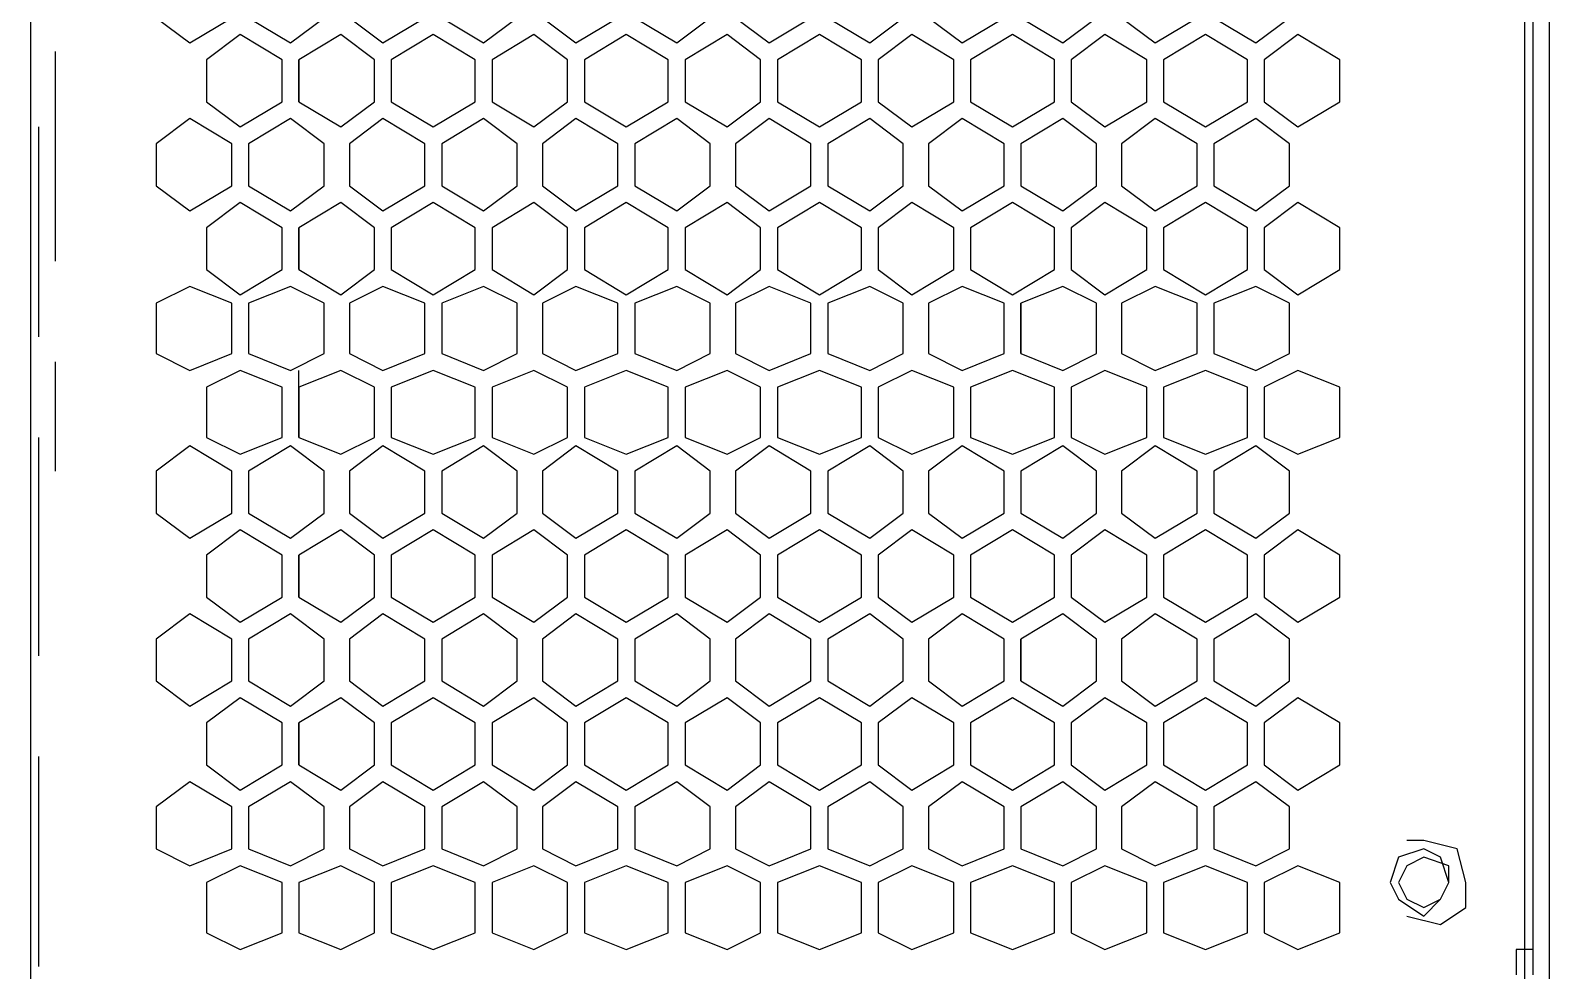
# Model space of a CAD drawing. Header units: millimetres. Extents: x 929 to 1725, y 58 to 532.
# Drawn here: x 1584.04 to 1605.23, y 402.4 to 415.51 of the extents above; entities that cross this region are included whole.
import ezdxf

# ---------------------------------------------------------------- set-up
doc = ezdxf.new("R2010")
doc.units = ezdxf.units.MM
doc.header["$MEASUREMENT"] = 0
doc.layers.add('TT-WIRE-EQPM', color=6, linetype='CONTINUOUS')

msp = doc.modelspace()

# ---------------------------------------------------------------- linework, layer by layer
at = {"layer": 'TT-WIRE-EQPM', "linetype": 'Continuous'}
for points in [[(1584.04056, 487.54926), (1584.04056, 397.89538)], [(1604.87397, 487.31517), (1604.87397, 402.10888)], [(1605.22509, 400.35326), (1605.22509, 476.4303)], [(1604.99101, 425.86833), (1604.99101, 402.69409)], [(1585.79619, 415.68571), (1586.26435, 415.33458)], [(1586.26435, 415.33458), (1586.84956, 415.68571)], [(1587.08364, 415.68571), (1587.66885, 415.33458)], [(1587.66885, 415.33458), (1588.13702, 415.68571)], [(1588.48814, 415.68571), (1588.95631, 415.33458)], [(1588.95631, 415.33458), (1589.54152, 415.68571)], [(1589.7756, 415.68571), (1590.36081, 415.33458)], [(1590.36081, 415.33458), (1590.82897, 415.68571)], [(1591.1801, 415.68571), (1591.64827, 415.33458)], [(1591.64827, 415.33458), (1592.23347, 415.68571)], [(1592.46756, 415.68571), (1593.05277, 415.33458)], [(1593.05277, 415.33458), (1593.52093, 415.68571)], [(1593.87206, 415.68571), (1594.34022, 415.33458)], [(1594.34022, 415.33458), (1594.92543, 415.68571)], [(1595.15951, 415.68571), (1595.74472, 415.33458)], [(1595.74472, 415.33458), (1596.21289, 415.68571)], [(1596.56401, 415.68571), (1597.03218, 415.33458)], [(1597.03218, 415.33458), (1597.61739, 415.68571)], [(1597.85147, 415.68571), (1598.43668, 415.33458)], [(1598.43668, 415.33458), (1598.90485, 415.68571)], [(1599.25597, 415.68571), (1599.72414, 415.33458)], [(1599.72414, 415.33458), (1600.30935, 415.68571)], [(1600.54343, 415.68571), (1601.12864, 415.33458)], [(1601.12864, 415.33458), (1601.5968, 415.68571)], [(1586.9666, 415.45163), (1586.49844, 415.1005)], [(1587.55181, 415.1005), (1586.9666, 415.45163)], [(1588.3711, 415.45163), (1587.78589, 415.1005)], [(1588.83927, 415.1005), (1588.3711, 415.45163)], [(1589.65856, 415.45163), (1589.07335, 415.1005)], [(1590.24377, 415.1005), (1589.65856, 415.45163)], [(1591.06306, 415.45163), (1590.47785, 415.1005)], [(1591.53122, 415.1005), (1591.06306, 415.45163)], [(1592.35052, 415.45163), (1591.76531, 415.1005)], [(1592.93572, 415.1005), (1592.35052, 415.45163)], [(1593.75502, 415.45163), (1593.16981, 415.1005)], [(1594.22318, 415.1005), (1593.75502, 415.45163)], [(1595.04247, 415.45163), (1594.45726, 415.1005)], [(1595.62768, 415.1005), (1595.04247, 415.45163)], [(1596.32993, 415.45163), (1595.86176, 415.1005)], [(1596.91514, 415.1005), (1596.32993, 415.45163)], [(1597.73443, 415.45163), (1597.14922, 415.1005)], [(1598.31964, 415.1005), (1597.73443, 415.45163)], [(1599.02189, 415.45163), (1598.55372, 415.1005)], [(1599.6071, 415.1005), (1599.02189, 415.45163)], [(1600.42639, 415.45163), (1599.84118, 415.1005)], [(1601.0116, 415.1005), (1600.42639, 415.45163)], [(1601.71384, 415.45163), (1601.24568, 415.1005)], [(1602.29905, 415.1005), (1601.71384, 415.45163)], [(1584.39169, 413.81304), (1584.39169, 415.21754)], [(1586.49844, 415.1005), (1586.49844, 414.51529)], [(1587.55181, 414.51529), (1587.55181, 415.1005)], [(1587.78589, 414.51529), (1587.78589, 415.1005)], [(1587.78589, 415.1005), (1587.78589, 414.51529)], [(1588.83927, 414.51529), (1588.83927, 415.1005)], [(1589.07335, 415.1005), (1589.07335, 414.51529)], [(1590.24377, 414.51529), (1590.24377, 415.1005)], [(1590.47785, 415.1005), (1590.47785, 414.51529)], [(1591.53122, 414.51529), (1591.53122, 415.1005)], [(1591.76531, 415.1005), (1591.76531, 414.51529)], [(1592.93572, 414.51529), (1592.93572, 415.1005)], [(1593.16981, 415.1005), (1593.16981, 414.51529)], [(1594.22318, 414.51529), (1594.22318, 415.1005)], [(1594.45726, 415.1005), (1594.45726, 414.51529)], [(1595.62768, 414.51529), (1595.62768, 415.1005)], [(1595.86176, 415.1005), (1595.86176, 414.51529)], [(1596.91514, 414.51529), (1596.91514, 415.1005)], [(1597.14922, 415.1005), (1597.14922, 414.51529)], [(1598.31964, 414.51529), (1598.31964, 415.1005)], [(1598.55372, 415.1005), (1598.55372, 414.51529)], [(1599.6071, 414.51529), (1599.6071, 415.1005)], [(1599.84118, 415.1005), (1599.84118, 414.51529)], [(1601.0116, 414.51529), (1601.0116, 415.1005)], [(1601.24568, 415.1005), (1601.24568, 414.51529)], [(1602.29905, 414.51529), (1602.29905, 415.1005)], [(1586.49844, 414.51529), (1586.9666, 414.16417)], [(1586.9666, 414.16417), (1587.55181, 414.51529)], [(1587.78589, 414.51529), (1588.3711, 414.16417)], [(1588.3711, 414.16417), (1588.83927, 414.51529)], [(1589.07335, 414.51529), (1589.65856, 414.16417)], [(1589.65856, 414.16417), (1590.24377, 414.51529)], [(1590.47785, 414.51529), (1591.06306, 414.16417)], [(1591.06306, 414.16417), (1591.53122, 414.51529)], [(1591.76531, 414.51529), (1592.35052, 414.16417)], [(1592.35052, 414.16417), (1592.93572, 414.51529)], [(1593.16981, 414.51529), (1593.75502, 414.16417)], [(1593.75502, 414.16417), (1594.22318, 414.51529)], [(1594.45726, 414.51529), (1595.04247, 414.16417)], [(1595.04247, 414.16417), (1595.62768, 414.51529)], [(1595.86176, 414.51529), (1596.32993, 414.16417)], [(1596.32993, 414.16417), (1596.91514, 414.51529)], [(1597.14922, 414.51529), (1597.73443, 414.16417)], [(1597.73443, 414.16417), (1598.31964, 414.51529)], [(1598.55372, 414.51529), (1599.02189, 414.16417)], [(1599.02189, 414.16417), (1599.6071, 414.51529)], [(1599.84118, 414.51529), (1600.42639, 414.16417)], [(1600.42639, 414.16417), (1601.0116, 414.51529)], [(1601.24568, 414.51529), (1601.71384, 414.16417)], [(1601.71384, 414.16417), (1602.29905, 414.51529)], [(1584.1576, 412.75967), (1584.1576, 414.16417)], [(1586.26435, 414.28121), (1585.79619, 413.93008)], [(1586.84956, 413.93008), (1586.26435, 414.28121)], [(1587.66885, 414.28121), (1587.08364, 413.93008)], [(1588.13702, 413.93008), (1587.66885, 414.28121)], [(1588.95631, 414.28121), (1588.48814, 413.93008)], [(1589.54152, 413.93008), (1588.95631, 414.28121)], [(1590.36081, 414.28121), (1589.7756, 413.93008)], [(1590.82897, 413.93008), (1590.36081, 414.28121)], [(1591.64827, 414.28121), (1591.1801, 413.93008)], [(1592.23347, 413.93008), (1591.64827, 414.28121)], [(1593.05277, 414.28121), (1592.46756, 413.93008)], [(1593.52093, 413.93008), (1593.05277, 414.28121)], [(1594.34022, 414.28121), (1593.87206, 413.93008)], [(1594.92543, 413.93008), (1594.34022, 414.28121)], [(1595.74472, 414.28121), (1595.15951, 413.93008)], [(1596.21289, 413.93008), (1595.74472, 414.28121)], [(1597.03218, 414.28121), (1596.56401, 413.93008)], [(1597.61739, 413.93008), (1597.03218, 414.28121)], [(1598.43668, 414.28121), (1597.85147, 413.93008)], [(1598.90485, 413.93008), (1598.43668, 414.28121)], [(1599.72414, 414.28121), (1599.25597, 413.93008)], [(1600.30935, 413.93008), (1599.72414, 414.28121)], [(1601.12864, 414.28121), (1600.54343, 413.93008)], [(1601.5968, 413.93008), (1601.12864, 414.28121)], [(1584.39169, 412.2915), (1584.39169, 413.81304)], [(1585.79619, 413.93008), (1585.79619, 413.34488)], [(1586.84956, 413.34488), (1586.84956, 413.93008)], [(1587.08364, 413.93008), (1587.08364, 413.34488)], [(1588.13702, 413.34488), (1588.13702, 413.93008)], [(1588.48814, 413.93008), (1588.48814, 413.34488)], [(1589.54152, 413.34488), (1589.54152, 413.93008)], [(1589.7756, 413.93008), (1589.7756, 413.34488)], [(1590.82897, 413.34488), (1590.82897, 413.93008)], [(1591.1801, 413.93008), (1591.1801, 413.34488)], [(1592.23347, 413.34488), (1592.23347, 413.93008)], [(1592.46756, 413.93008), (1592.46756, 413.34488)], [(1593.52093, 413.34488), (1593.52093, 413.93008)], [(1593.87206, 413.93008), (1593.87206, 413.34488)], [(1594.92543, 413.34488), (1594.92543, 413.93008)], [(1595.15951, 413.93008), (1595.15951, 413.34488)], [(1596.21289, 413.34488), (1596.21289, 413.93008)], [(1596.56401, 413.93008), (1596.56401, 413.34488)], [(1597.61739, 413.34488), (1597.61739, 413.93008)], [(1597.85147, 413.93008), (1597.85147, 413.34488)], [(1598.90485, 413.34488), (1598.90485, 413.93008)], [(1599.25597, 413.93008), (1599.25597, 413.34488)], [(1600.30935, 413.34488), (1600.30935, 413.93008)], [(1600.54343, 413.93008), (1600.54343, 413.34488)], [(1601.5968, 413.34488), (1601.5968, 413.93008)], [(1585.79619, 413.34488), (1586.26435, 412.99375)], [(1586.26435, 412.99375), (1586.84956, 413.34488)], [(1587.08364, 413.34488), (1587.66885, 412.99375)], [(1587.66885, 412.99375), (1588.13702, 413.34488)], [(1588.48814, 413.34488), (1588.95631, 412.99375)], [(1588.95631, 412.99375), (1589.54152, 413.34488)], [(1589.7756, 413.34488), (1590.36081, 412.99375)], [(1590.36081, 412.99375), (1590.82897, 413.34488)], [(1591.1801, 413.34488), (1591.64827, 412.99375)], [(1591.64827, 412.99375), (1592.23347, 413.34488)], [(1592.46756, 413.34488), (1593.05277, 412.99375)], [(1593.05277, 412.99375), (1593.52093, 413.34488)], [(1593.87206, 413.34488), (1594.34022, 412.99375)], [(1594.34022, 412.99375), (1594.92543, 413.34488)], [(1595.15951, 413.34488), (1595.74472, 412.99375)], [(1595.74472, 412.99375), (1596.21289, 413.34488)], [(1596.56401, 413.34488), (1597.03218, 412.99375)], [(1597.03218, 412.99375), (1597.61739, 413.34488)], [(1597.85147, 413.34488), (1598.43668, 412.99375)], [(1598.43668, 412.99375), (1598.90485, 413.34488)], [(1599.25597, 413.34488), (1599.72414, 412.99375)], [(1599.72414, 412.99375), (1600.30935, 413.34488)], [(1600.54343, 413.34488), (1601.12864, 412.99375)], [(1601.12864, 412.99375), (1601.5968, 413.34488)], [(1586.9666, 413.11079), (1586.49844, 412.75967)], [(1587.55181, 412.75967), (1586.9666, 413.11079)], [(1588.3711, 413.11079), (1587.78589, 412.75967)], [(1588.83927, 412.75967), (1588.3711, 413.11079)], [(1589.65856, 413.11079), (1589.07335, 412.75967)], [(1590.24377, 412.75967), (1589.65856, 413.11079)], [(1591.06306, 413.11079), (1590.47785, 412.75967)], [(1591.53122, 412.75967), (1591.06306, 413.11079)], [(1592.35052, 413.11079), (1591.76531, 412.75967)], [(1592.93572, 412.75967), (1592.35052, 413.11079)], [(1593.75502, 413.11079), (1593.16981, 412.75967)], [(1594.22318, 412.75967), (1593.75502, 413.11079)], [(1595.04247, 413.11079), (1594.45726, 412.75967)], [(1595.62768, 412.75967), (1595.04247, 413.11079)], [(1596.32993, 413.11079), (1595.86176, 412.75967)], [(1596.91514, 412.75967), (1596.32993, 413.11079)], [(1597.73443, 413.11079), (1597.14922, 412.75967)], [(1598.31964, 412.75967), (1597.73443, 413.11079)], [(1599.02189, 413.11079), (1598.55372, 412.75967)], [(1599.6071, 412.75967), (1599.02189, 413.11079)], [(1600.42639, 413.11079), (1599.84118, 412.75967)], [(1601.0116, 412.75967), (1600.42639, 413.11079)], [(1601.71384, 413.11079), (1601.24568, 412.75967)], [(1602.29905, 412.75967), (1601.71384, 413.11079)], [(1584.1576, 411.23813), (1584.1576, 412.75967)], [(1586.49844, 412.75967), (1586.49844, 412.17446)], [(1587.55181, 412.17446), (1587.55181, 412.75967)], [(1587.78589, 412.17446), (1587.78589, 412.75967)], [(1587.78589, 412.75967), (1587.78589, 412.17446)], [(1588.83927, 412.17446), (1588.83927, 412.75967)], [(1589.07335, 412.75967), (1589.07335, 412.17446)], [(1590.24377, 412.17446), (1590.24377, 412.75967)], [(1590.47785, 412.75967), (1590.47785, 412.17446)], [(1591.53122, 412.17446), (1591.53122, 412.75967)], [(1591.76531, 412.75967), (1591.76531, 412.17446)], [(1592.93572, 412.17446), (1592.93572, 412.75967)], [(1593.16981, 412.75967), (1593.16981, 412.17446)], [(1594.22318, 412.17446), (1594.22318, 412.75967)], [(1594.45726, 412.75967), (1594.45726, 412.17446)], [(1595.62768, 412.17446), (1595.62768, 412.75967)], [(1595.86176, 412.75967), (1595.86176, 412.17446)], [(1596.91514, 412.17446), (1596.91514, 412.75967)], [(1597.14922, 412.75967), (1597.14922, 412.17446)], [(1598.31964, 412.17446), (1598.31964, 412.75967)], [(1598.55372, 412.75967), (1598.55372, 412.17446)], [(1599.6071, 412.17446), (1599.6071, 412.75967)], [(1599.84118, 412.75967), (1599.84118, 412.17446)], [(1601.0116, 412.17446), (1601.0116, 412.75967)], [(1601.24568, 412.75967), (1601.24568, 412.17446)], [(1602.29905, 412.17446), (1602.29905, 412.75967)], [(1586.49844, 412.17446), (1586.9666, 411.82334)], [(1586.9666, 411.82334), (1587.55181, 412.17446)], [(1587.78589, 412.17446), (1588.3711, 411.82334)], [(1588.3711, 411.82334), (1588.83927, 412.17446)], [(1589.07335, 412.17446), (1589.65856, 411.82334)], [(1589.65856, 411.82334), (1590.24377, 412.17446)], [(1590.47785, 412.17446), (1591.06306, 411.82334)], [(1591.06306, 411.82334), (1591.53122, 412.17446)], [(1591.76531, 412.17446), (1592.35052, 411.82334)], [(1592.35052, 411.82334), (1592.93572, 412.17446)], [(1593.16981, 412.17446), (1593.75502, 411.82334)], [(1593.75502, 411.82334), (1594.22318, 412.17446)], [(1594.45726, 412.17446), (1595.04247, 411.82334)], [(1595.04247, 411.82334), (1595.62768, 412.17446)], [(1595.86176, 412.17446), (1596.32993, 411.82334)], [(1596.32993, 411.82334), (1596.91514, 412.17446)], [(1597.14922, 412.17446), (1597.73443, 411.82334)], [(1597.73443, 411.82334), (1598.31964, 412.17446)], [(1598.55372, 412.17446), (1599.02189, 411.82334)], [(1599.02189, 411.82334), (1599.6071, 412.17446)], [(1599.84118, 412.17446), (1600.42639, 411.82334)], [(1600.42639, 411.82334), (1601.0116, 412.17446)], [(1601.24568, 412.17446), (1601.71384, 411.82334)], [(1601.71384, 411.82334), (1602.29905, 412.17446)], [(1586.26435, 411.94038), (1585.79619, 411.70629)], [(1586.84956, 411.70629), (1586.26435, 411.94038)], [(1587.66885, 411.94038), (1587.08364, 411.70629)], [(1588.13702, 411.70629), (1587.66885, 411.94038)], [(1588.95631, 411.94038), (1588.48814, 411.70629)], [(1589.54152, 411.70629), (1588.95631, 411.94038)], [(1590.36081, 411.94038), (1589.7756, 411.70629)], [(1590.82897, 411.70629), (1590.36081, 411.94038)], [(1591.64827, 411.94038), (1591.1801, 411.70629)], [(1592.23347, 411.70629), (1591.64827, 411.94038)], [(1593.05277, 411.94038), (1592.46756, 411.70629)], [(1593.52093, 411.70629), (1593.05277, 411.94038)], [(1594.34022, 411.94038), (1593.87206, 411.70629)], [(1594.92543, 411.70629), (1594.34022, 411.94038)], [(1595.74472, 411.94038), (1595.15951, 411.70629)], [(1596.21289, 411.70629), (1595.74472, 411.94038)], [(1597.03218, 411.94038), (1596.56401, 411.70629)], [(1597.61739, 411.70629), (1597.03218, 411.94038)], [(1598.43668, 411.94038), (1597.85147, 411.70629)], [(1598.90485, 411.70629), (1598.43668, 411.94038)], [(1599.72414, 411.94038), (1599.25597, 411.70629)], [(1600.30935, 411.70629), (1599.72414, 411.94038)], [(1601.12864, 411.94038), (1600.54343, 411.70629)], [(1601.5968, 411.70629), (1601.12864, 411.94038)], [(1585.79619, 411.70629), (1585.79619, 411.00404)], [(1586.84956, 411.00404), (1586.84956, 411.70629)], [(1587.08364, 411.70629), (1587.08364, 411.00404)], [(1588.13702, 411.00404), (1588.13702, 411.70629)], [(1588.48814, 411.70629), (1588.48814, 411.00404)], [(1589.54152, 411.00404), (1589.54152, 411.70629)], [(1589.7756, 411.70629), (1589.7756, 411.00404)], [(1590.82897, 411.00404), (1590.82897, 411.70629)], [(1591.1801, 411.70629), (1591.1801, 411.00404)], [(1592.23347, 411.00404), (1592.23347, 411.70629)], [(1592.46756, 411.70629), (1592.46756, 411.00404)], [(1593.52093, 411.00404), (1593.52093, 411.70629)], [(1593.87206, 411.70629), (1593.87206, 411.00404)], [(1594.92543, 411.00404), (1594.92543, 411.70629)], [(1595.15951, 411.70629), (1595.15951, 411.00404)], [(1596.21289, 411.00404), (1596.21289, 411.70629)], [(1596.56401, 411.70629), (1596.56401, 411.00404)], [(1597.61739, 411.00404), (1597.61739, 411.70629)], [(1597.85147, 411.00404), (1597.85147, 411.70629)], [(1597.85147, 411.70629), (1597.85147, 411.00404)], [(1598.90485, 411.00404), (1598.90485, 411.70629)], [(1599.25597, 411.70629), (1599.25597, 411.00404)], [(1600.30935, 411.00404), (1600.30935, 411.70629)], [(1600.54343, 411.70629), (1600.54343, 411.00404)], [(1601.5968, 411.00404), (1601.5968, 411.70629)], [(1585.79619, 411.00404), (1586.26435, 410.76996)], [(1586.26435, 410.76996), (1586.84956, 411.00404)], [(1587.08364, 411.00404), (1587.66885, 410.76996)], [(1587.66885, 410.76996), (1588.13702, 411.00404)], [(1588.48814, 411.00404), (1588.95631, 410.76996)], [(1588.95631, 410.76996), (1589.54152, 411.00404)], [(1589.7756, 411.00404), (1590.36081, 410.76996)], [(1590.36081, 410.76996), (1590.82897, 411.00404)], [(1591.1801, 411.00404), (1591.64827, 410.76996)], [(1591.64827, 410.76996), (1592.23347, 411.00404)], [(1592.46756, 411.00404), (1593.05277, 410.76996)], [(1593.05277, 410.76996), (1593.52093, 411.00404)], [(1593.87206, 411.00404), (1594.34022, 410.76996)], [(1594.34022, 410.76996), (1594.92543, 411.00404)], [(1595.15951, 411.00404), (1595.74472, 410.76996)], [(1595.74472, 410.76996), (1596.21289, 411.00404)], [(1596.56401, 411.00404), (1597.03218, 410.76996)], [(1597.03218, 410.76996), (1597.61739, 411.00404)], [(1597.85147, 411.00404), (1598.43668, 410.76996)], [(1598.43668, 410.76996), (1598.90485, 411.00404)], [(1599.25597, 411.00404), (1599.72414, 410.76996)], [(1599.72414, 410.76996), (1600.30935, 411.00404)], [(1600.54343, 411.00404), (1601.12864, 410.76996)], [(1601.12864, 410.76996), (1601.5968, 411.00404)], [(1584.39169, 409.36546), (1584.39169, 410.887)], [(1586.9666, 410.76996), (1586.49844, 410.53588)], [(1587.55181, 410.53588), (1586.9666, 410.76996)], [(1587.78589, 410.53588), (1587.78589, 410.76996)], [(1588.3711, 410.76996), (1587.78589, 410.53588)], [(1588.83927, 410.53588), (1588.3711, 410.76996)], [(1589.65856, 410.76996), (1589.07335, 410.53588)], [(1590.24377, 410.53588), (1589.65856, 410.76996)], [(1591.06306, 410.76996), (1590.47785, 410.53588)], [(1591.53122, 410.53588), (1591.06306, 410.76996)], [(1592.35052, 410.76996), (1591.76531, 410.53588)], [(1592.93572, 410.53588), (1592.35052, 410.76996)], [(1593.75502, 410.76996), (1593.16981, 410.53588)], [(1594.22318, 410.53588), (1593.75502, 410.76996)], [(1595.04247, 410.76996), (1594.45726, 410.53588)], [(1595.62768, 410.53588), (1595.04247, 410.76996)], [(1596.32993, 410.76996), (1595.86176, 410.53588)], [(1596.91514, 410.53588), (1596.32993, 410.76996)], [(1597.73443, 410.76996), (1597.14922, 410.53588)], [(1598.31964, 410.53588), (1597.73443, 410.76996)], [(1599.02189, 410.76996), (1598.55372, 410.53588)], [(1599.6071, 410.53588), (1599.02189, 410.76996)], [(1600.42639, 410.76996), (1599.84118, 410.53588)], [(1601.0116, 410.53588), (1600.42639, 410.76996)], [(1601.71384, 410.76996), (1601.24568, 410.53588)], [(1602.29905, 410.53588), (1601.71384, 410.76996)], [(1586.49844, 410.53588), (1586.49844, 409.83363)], [(1587.55181, 409.83363), (1587.55181, 410.53588)], [(1587.78589, 409.83363), (1587.78589, 410.53588)], [(1587.78589, 410.53588), (1587.78589, 409.83363)], [(1588.83927, 409.83363), (1588.83927, 410.53588)], [(1589.07335, 410.53588), (1589.07335, 409.83363)], [(1590.24377, 409.83363), (1590.24377, 410.53588)], [(1590.47785, 410.53588), (1590.47785, 409.83363)], [(1591.53122, 409.83363), (1591.53122, 410.53588)], [(1591.76531, 410.53588), (1591.76531, 409.83363)], [(1592.93572, 409.83363), (1592.93572, 410.53588)], [(1593.16981, 410.53588), (1593.16981, 409.83363)], [(1594.22318, 409.83363), (1594.22318, 410.53588)], [(1594.45726, 410.53588), (1594.45726, 409.83363)], [(1595.62768, 409.83363), (1595.62768, 410.53588)], [(1595.86176, 410.53588), (1595.86176, 409.83363)], [(1596.91514, 409.83363), (1596.91514, 410.53588)], [(1597.14922, 410.53588), (1597.14922, 409.83363)], [(1598.31964, 409.83363), (1598.31964, 410.53588)], [(1598.55372, 410.53588), (1598.55372, 409.83363)], [(1599.6071, 409.83363), (1599.6071, 410.53588)], [(1599.84118, 410.53588), (1599.84118, 409.83363)], [(1601.0116, 409.83363), (1601.0116, 410.53588)], [(1601.24568, 410.53588), (1601.24568, 409.83363)], [(1602.29905, 409.83363), (1602.29905, 410.53588)], [(1584.1576, 408.31209), (1584.1576, 409.83363)], [(1586.26435, 409.71659), (1585.79619, 409.36546)], [(1586.84956, 409.36546), (1586.26435, 409.71659)], [(1586.49844, 409.83363), (1586.9666, 409.59954)], [(1586.9666, 409.59954), (1587.55181, 409.83363)], [(1587.66885, 409.71659), (1587.08364, 409.36546)], [(1588.13702, 409.36546), (1587.66885, 409.71659)], [(1587.78589, 409.83363), (1588.3711, 409.59954)], [(1588.3711, 409.59954), (1588.83927, 409.83363)], [(1588.95631, 409.71659), (1588.48814, 409.36546)], [(1589.54152, 409.36546), (1588.95631, 409.71659)], [(1589.07335, 409.83363), (1589.65856, 409.59954)], [(1589.65856, 409.59954), (1590.24377, 409.83363)], [(1590.36081, 409.71659), (1589.7756, 409.36546)], [(1590.82897, 409.36546), (1590.36081, 409.71659)], [(1590.47785, 409.83363), (1591.06306, 409.59954)], [(1591.06306, 409.59954), (1591.53122, 409.83363)], [(1591.64827, 409.71659), (1591.1801, 409.36546)], [(1592.23347, 409.36546), (1591.64827, 409.71659)], [(1591.76531, 409.83363), (1592.35052, 409.59954)], [(1592.35052, 409.59954), (1592.93572, 409.83363)], [(1593.05277, 409.71659), (1592.46756, 409.36546)], [(1593.52093, 409.36546), (1593.05277, 409.71659)], [(1593.16981, 409.83363), (1593.75502, 409.59954)], [(1593.75502, 409.59954), (1594.22318, 409.83363)], [(1594.34022, 409.71659), (1593.87206, 409.36546)], [(1594.92543, 409.36546), (1594.34022, 409.71659)], [(1594.45726, 409.83363), (1595.04247, 409.59954)], [(1595.04247, 409.59954), (1595.62768, 409.83363)], [(1595.74472, 409.71659), (1595.15951, 409.36546)], [(1596.21289, 409.36546), (1595.74472, 409.71659)], [(1595.86176, 409.83363), (1596.32993, 409.59954)], [(1596.32993, 409.59954), (1596.91514, 409.83363)], [(1597.03218, 409.71659), (1596.56401, 409.36546)], [(1597.61739, 409.36546), (1597.03218, 409.71659)], [(1597.14922, 409.83363), (1597.73443, 409.59954)], [(1597.73443, 409.59954), (1598.31964, 409.83363)], [(1598.43668, 409.71659), (1597.85147, 409.36546)], [(1598.90485, 409.36546), (1598.43668, 409.71659)], [(1598.55372, 409.83363), (1599.02189, 409.59954)], [(1599.02189, 409.59954), (1599.6071, 409.83363)], [(1599.72414, 409.71659), (1599.25597, 409.36546)], [(1600.30935, 409.36546), (1599.72414, 409.71659)], [(1599.84118, 409.83363), (1600.42639, 409.59954)], [(1600.42639, 409.59954), (1601.0116, 409.83363)], [(1601.12864, 409.71659), (1600.54343, 409.36546)], [(1601.5968, 409.36546), (1601.12864, 409.71659)], [(1601.24568, 409.83363), (1601.71384, 409.59954)], [(1601.71384, 409.59954), (1602.29905, 409.83363)], [(1585.79619, 409.36546), (1585.79619, 408.78025)], [(1586.84956, 408.78025), (1586.84956, 409.36546)], [(1587.08364, 409.36546), (1587.08364, 408.78025)], [(1588.13702, 408.78025), (1588.13702, 409.36546)], [(1588.48814, 409.36546), (1588.48814, 408.78025)], [(1589.54152, 408.78025), (1589.54152, 409.36546)], [(1589.7756, 409.36546), (1589.7756, 408.78025)], [(1590.82897, 408.78025), (1590.82897, 409.36546)], [(1591.1801, 409.36546), (1591.1801, 408.78025)], [(1592.23347, 408.78025), (1592.23347, 409.36546)], [(1592.46756, 409.36546), (1592.46756, 408.78025)], [(1593.52093, 408.78025), (1593.52093, 409.36546)], [(1593.87206, 409.36546), (1593.87206, 408.78025)], [(1594.92543, 408.78025), (1594.92543, 409.36546)], [(1595.15951, 409.36546), (1595.15951, 408.78025)], [(1596.21289, 408.78025), (1596.21289, 409.36546)], [(1596.56401, 409.36546), (1596.56401, 408.78025)], [(1597.61739, 408.78025), (1597.61739, 409.36546)], [(1597.85147, 409.36546), (1597.85147, 408.78025)], [(1598.90485, 408.78025), (1598.90485, 409.36546)], [(1599.25597, 409.36546), (1599.25597, 408.78025)], [(1600.30935, 408.78025), (1600.30935, 409.36546)], [(1600.54343, 409.36546), (1600.54343, 408.78025)], [(1601.5968, 408.78025), (1601.5968, 409.36546)], [(1585.79619, 408.78025), (1586.26435, 408.42913)], [(1586.26435, 408.42913), (1586.84956, 408.78025)], [(1587.08364, 408.78025), (1587.66885, 408.42913)], [(1587.66885, 408.42913), (1588.13702, 408.78025)], [(1588.48814, 408.78025), (1588.95631, 408.42913)], [(1588.95631, 408.42913), (1589.54152, 408.78025)], [(1589.7756, 408.78025), (1590.36081, 408.42913)], [(1590.36081, 408.42913), (1590.82897, 408.78025)], [(1591.1801, 408.78025), (1591.64827, 408.42913)], [(1591.64827, 408.42913), (1592.23347, 408.78025)], [(1592.46756, 408.78025), (1593.05277, 408.42913)], [(1593.05277, 408.42913), (1593.52093, 408.78025)], [(1593.87206, 408.78025), (1594.34022, 408.42913)], [(1594.34022, 408.42913), (1594.92543, 408.78025)], [(1595.15951, 408.78025), (1595.74472, 408.42913)], [(1595.74472, 408.42913), (1596.21289, 408.78025)], [(1596.56401, 408.78025), (1597.03218, 408.42913)], [(1597.03218, 408.42913), (1597.61739, 408.78025)], [(1597.85147, 408.78025), (1598.43668, 408.42913)], [(1598.43668, 408.42913), (1598.90485, 408.78025)], [(1599.25597, 408.78025), (1599.72414, 408.42913)], [(1599.72414, 408.42913), (1600.30935, 408.78025)], [(1600.54343, 408.78025), (1601.12864, 408.42913)], [(1601.12864, 408.42913), (1601.5968, 408.78025)], [(1586.9666, 408.54617), (1586.49844, 408.19505)], [(1587.55181, 408.19505), (1586.9666, 408.54617)], [(1588.3711, 408.54617), (1587.78589, 408.19505)], [(1588.83927, 408.19505), (1588.3711, 408.54617)], [(1589.65856, 408.54617), (1589.07335, 408.19505)], [(1590.24377, 408.19505), (1589.65856, 408.54617)], [(1591.06306, 408.54617), (1590.47785, 408.19505)], [(1591.53122, 408.19505), (1591.06306, 408.54617)], [(1592.35052, 408.54617), (1591.76531, 408.19505)], [(1592.93572, 408.19505), (1592.35052, 408.54617)], [(1593.75502, 408.54617), (1593.16981, 408.19505)], [(1594.22318, 408.19505), (1593.75502, 408.54617)], [(1595.04247, 408.54617), (1594.45726, 408.19505)], [(1595.62768, 408.19505), (1595.04247, 408.54617)], [(1596.32993, 408.54617), (1595.86176, 408.19505)], [(1596.91514, 408.19505), (1596.32993, 408.54617)], [(1597.73443, 408.54617), (1597.14922, 408.19505)], [(1598.31964, 408.19505), (1597.73443, 408.54617)], [(1599.02189, 408.54617), (1598.55372, 408.19505)], [(1599.6071, 408.19505), (1599.02189, 408.54617)], [(1600.42639, 408.54617), (1599.84118, 408.19505)], [(1601.0116, 408.19505), (1600.42639, 408.54617)], [(1601.71384, 408.54617), (1601.24568, 408.19505)], [(1602.29905, 408.19505), (1601.71384, 408.54617)], [(1584.1576, 406.79055), (1584.1576, 408.31209)], [(1586.49844, 408.19505), (1586.49844, 407.60984)], [(1587.55181, 407.60984), (1587.55181, 408.19505)], [(1587.78589, 407.60984), (1587.78589, 408.19505)], [(1587.78589, 408.19505), (1587.78589, 407.60984)], [(1588.83927, 407.60984), (1588.83927, 408.19505)], [(1589.07335, 408.19505), (1589.07335, 407.60984)], [(1590.24377, 407.60984), (1590.24377, 408.19505)], [(1590.47785, 408.19505), (1590.47785, 407.60984)], [(1591.53122, 407.60984), (1591.53122, 408.19505)], [(1591.76531, 408.19505), (1591.76531, 407.60984)], [(1592.93572, 407.60984), (1592.93572, 408.19505)], [(1593.16981, 408.19505), (1593.16981, 407.60984)], [(1594.22318, 407.60984), (1594.22318, 408.19505)], [(1594.45726, 408.19505), (1594.45726, 407.60984)], [(1595.62768, 407.60984), (1595.62768, 408.19505)], [(1595.86176, 408.19505), (1595.86176, 407.60984)], [(1596.91514, 407.60984), (1596.91514, 408.19505)], [(1597.14922, 408.19505), (1597.14922, 407.60984)], [(1598.31964, 407.60984), (1598.31964, 408.19505)], [(1598.55372, 408.19505), (1598.55372, 407.60984)], [(1599.6071, 407.60984), (1599.6071, 408.19505)], [(1599.84118, 408.19505), (1599.84118, 407.60984)], [(1601.0116, 407.60984), (1601.0116, 408.19505)], [(1601.24568, 408.19505), (1601.24568, 407.60984)], [(1602.29905, 407.60984), (1602.29905, 408.19505)], [(1586.49844, 407.60984), (1586.9666, 407.25871)], [(1586.9666, 407.25871), (1587.55181, 407.60984)], [(1587.78589, 407.60984), (1588.3711, 407.25871)], [(1588.3711, 407.25871), (1588.83927, 407.60984)], [(1589.07335, 407.60984), (1589.65856, 407.25871)], [(1589.65856, 407.25871), (1590.24377, 407.60984)], [(1590.47785, 407.60984), (1591.06306, 407.25871)], [(1591.06306, 407.25871), (1591.53122, 407.60984)], [(1591.76531, 407.60984), (1592.35052, 407.25871)], [(1592.35052, 407.25871), (1592.93572, 407.60984)], [(1593.16981, 407.60984), (1593.75502, 407.25871)], [(1593.75502, 407.25871), (1594.22318, 407.60984)], [(1594.45726, 407.60984), (1595.04247, 407.25871)], [(1595.04247, 407.25871), (1595.62768, 407.60984)], [(1595.86176, 407.60984), (1596.32993, 407.25871)], [(1596.32993, 407.25871), (1596.91514, 407.60984)], [(1597.14922, 407.60984), (1597.73443, 407.25871)], [(1597.73443, 407.25871), (1598.31964, 407.60984)], [(1598.55372, 407.60984), (1599.02189, 407.25871)], [(1599.02189, 407.25871), (1599.6071, 407.60984)], [(1599.84118, 407.60984), (1600.42639, 407.25871)], [(1600.42639, 407.25871), (1601.0116, 407.60984)], [(1601.24568, 407.60984), (1601.71384, 407.25871)], [(1601.71384, 407.25871), (1602.29905, 407.60984)], [(1586.26435, 407.37575), (1585.79619, 407.02463)], [(1586.84956, 407.02463), (1586.26435, 407.37575)], [(1587.66885, 407.37575), (1587.08364, 407.02463)], [(1588.13702, 407.02463), (1587.66885, 407.37575)], [(1588.95631, 407.37575), (1588.48814, 407.02463)], [(1589.54152, 407.02463), (1588.95631, 407.37575)], [(1590.36081, 407.37575), (1589.7756, 407.02463)], [(1590.82897, 407.02463), (1590.36081, 407.37575)], [(1591.64827, 407.37575), (1591.1801, 407.02463)], [(1592.23347, 407.02463), (1591.64827, 407.37575)], [(1593.05277, 407.37575), (1592.46756, 407.02463)], [(1593.52093, 407.02463), (1593.05277, 407.37575)], [(1594.34022, 407.37575), (1593.87206, 407.02463)], [(1594.92543, 407.02463), (1594.34022, 407.37575)], [(1595.74472, 407.37575), (1595.15951, 407.02463)], [(1596.21289, 407.02463), (1595.74472, 407.37575)], [(1597.03218, 407.37575), (1596.56401, 407.02463)], [(1597.61739, 407.02463), (1597.03218, 407.37575)], [(1598.43668, 407.37575), (1597.85147, 407.02463)], [(1598.90485, 407.02463), (1598.43668, 407.37575)], [(1599.72414, 407.37575), (1599.25597, 407.02463)], [(1600.30935, 407.02463), (1599.72414, 407.37575)], [(1601.12864, 407.37575), (1600.54343, 407.02463)], [(1601.5968, 407.02463), (1601.12864, 407.37575)], [(1585.79619, 407.02463), (1585.79619, 406.43942)], [(1586.84956, 406.43942), (1586.84956, 407.02463)], [(1587.08364, 407.02463), (1587.08364, 406.43942)], [(1588.13702, 406.43942), (1588.13702, 407.02463)], [(1588.48814, 407.02463), (1588.48814, 406.43942)], [(1589.54152, 406.43942), (1589.54152, 407.02463)], [(1589.7756, 407.02463), (1589.7756, 406.43942)], [(1590.82897, 406.43942), (1590.82897, 407.02463)], [(1591.1801, 407.02463), (1591.1801, 406.43942)], [(1592.23347, 406.43942), (1592.23347, 407.02463)], [(1592.46756, 407.02463), (1592.46756, 406.43942)], [(1593.52093, 406.43942), (1593.52093, 407.02463)], [(1593.87206, 407.02463), (1593.87206, 406.43942)], [(1594.92543, 406.43942), (1594.92543, 407.02463)], [(1595.15951, 407.02463), (1595.15951, 406.43942)], [(1596.21289, 406.43942), (1596.21289, 407.02463)], [(1596.56401, 407.02463), (1596.56401, 406.43942)], [(1597.61739, 406.43942), (1597.61739, 407.02463)], [(1597.85147, 406.43942), (1597.85147, 407.02463)], [(1597.85147, 407.02463), (1597.85147, 406.43942)], [(1598.90485, 406.43942), (1598.90485, 407.02463)], [(1599.25597, 407.02463), (1599.25597, 406.43942)], [(1600.30935, 406.43942), (1600.30935, 407.02463)], [(1600.54343, 407.02463), (1600.54343, 406.43942)], [(1601.5968, 406.43942), (1601.5968, 407.02463)], [(1585.79619, 406.43942), (1586.26435, 406.0883)], [(1586.26435, 406.0883), (1586.84956, 406.43942)], [(1587.08364, 406.43942), (1587.66885, 406.0883)], [(1587.66885, 406.0883), (1588.13702, 406.43942)], [(1588.48814, 406.43942), (1588.95631, 406.0883)], [(1588.95631, 406.0883), (1589.54152, 406.43942)], [(1589.7756, 406.43942), (1590.36081, 406.0883)], [(1590.36081, 406.0883), (1590.82897, 406.43942)], [(1591.1801, 406.43942), (1591.64827, 406.0883)], [(1591.64827, 406.0883), (1592.23347, 406.43942)], [(1592.46756, 406.43942), (1593.05277, 406.0883)], [(1593.05277, 406.0883), (1593.52093, 406.43942)], [(1593.87206, 406.43942), (1594.34022, 406.0883)], [(1594.34022, 406.0883), (1594.92543, 406.43942)], [(1595.15951, 406.43942), (1595.74472, 406.0883)], [(1595.74472, 406.0883), (1596.21289, 406.43942)], [(1596.56401, 406.43942), (1597.03218, 406.0883)], [(1597.03218, 406.0883), (1597.61739, 406.43942)], [(1597.85147, 406.43942), (1598.43668, 406.0883)], [(1598.43668, 406.0883), (1598.90485, 406.43942)], [(1599.25597, 406.43942), (1599.72414, 406.0883)], [(1599.72414, 406.0883), (1600.30935, 406.43942)], [(1600.54343, 406.43942), (1601.12864, 406.0883)], [(1601.12864, 406.0883), (1601.5968, 406.43942)], [(1586.9666, 406.20534), (1586.49844, 405.85421)], [(1587.55181, 405.85421), (1586.9666, 406.20534)], [(1588.3711, 406.20534), (1587.78589, 405.85421)], [(1588.83927, 405.85421), (1588.3711, 406.20534)], [(1589.65856, 406.20534), (1589.07335, 405.85421)], [(1590.24377, 405.85421), (1589.65856, 406.20534)], [(1591.06306, 406.20534), (1590.47785, 405.85421)], [(1591.53122, 405.85421), (1591.06306, 406.20534)], [(1592.35052, 406.20534), (1591.76531, 405.85421)], [(1592.93572, 405.85421), (1592.35052, 406.20534)], [(1593.75502, 406.20534), (1593.16981, 405.85421)], [(1594.22318, 405.85421), (1593.75502, 406.20534)], [(1595.04247, 406.20534), (1594.45726, 405.85421)], [(1595.62768, 405.85421), (1595.04247, 406.20534)], [(1596.32993, 406.20534), (1595.86176, 405.85421)], [(1596.91514, 405.85421), (1596.32993, 406.20534)], [(1597.73443, 406.20534), (1597.14922, 405.85421)], [(1598.31964, 405.85421), (1597.73443, 406.20534)], [(1599.02189, 406.20534), (1598.55372, 405.85421)], [(1599.6071, 405.85421), (1599.02189, 406.20534)], [(1600.42639, 406.20534), (1599.84118, 405.85421)], [(1601.0116, 405.85421), (1600.42639, 406.20534)], [(1601.71384, 406.20534), (1601.24568, 405.85421)], [(1602.29905, 405.85421), (1601.71384, 406.20534)], [(1586.49844, 405.85421), (1586.49844, 405.26901)], [(1587.55181, 405.26901), (1587.55181, 405.85421)], [(1587.78589, 405.26901), (1587.78589, 405.85421)], [(1587.78589, 405.85421), (1587.78589, 405.26901)], [(1588.83927, 405.26901), (1588.83927, 405.85421)], [(1589.07335, 405.85421), (1589.07335, 405.26901)], [(1590.24377, 405.26901), (1590.24377, 405.85421)], [(1590.47785, 405.85421), (1590.47785, 405.26901)], [(1591.53122, 405.26901), (1591.53122, 405.85421)], [(1591.76531, 405.85421), (1591.76531, 405.26901)], [(1592.93572, 405.26901), (1592.93572, 405.85421)], [(1593.16981, 405.85421), (1593.16981, 405.26901)], [(1594.22318, 405.26901), (1594.22318, 405.85421)], [(1594.45726, 405.85421), (1594.45726, 405.26901)], [(1595.62768, 405.26901), (1595.62768, 405.85421)], [(1595.86176, 405.85421), (1595.86176, 405.26901)], [(1596.91514, 405.26901), (1596.91514, 405.85421)], [(1597.14922, 405.85421), (1597.14922, 405.26901)], [(1598.31964, 405.26901), (1598.31964, 405.85421)], [(1598.55372, 405.85421), (1598.55372, 405.26901)], [(1599.6071, 405.26901), (1599.6071, 405.85421)], [(1599.84118, 405.85421), (1599.84118, 405.26901)], [(1601.0116, 405.26901), (1601.0116, 405.85421)], [(1601.24568, 405.85421), (1601.24568, 405.26901)], [(1602.29905, 405.26901), (1602.29905, 405.85421)], [(1584.1576, 403.86451), (1584.1576, 405.38605)], [(1586.49844, 405.26901), (1586.9666, 404.91788)], [(1586.9666, 404.91788), (1587.55181, 405.26901)], [(1587.78589, 405.26901), (1588.3711, 404.91788)], [(1588.3711, 404.91788), (1588.83927, 405.26901)], [(1589.07335, 405.26901), (1589.65856, 404.91788)], [(1589.65856, 404.91788), (1590.24377, 405.26901)], [(1590.47785, 405.26901), (1591.06306, 404.91788)], [(1591.06306, 404.91788), (1591.53122, 405.26901)], [(1591.76531, 405.26901), (1592.35052, 404.91788)], [(1592.35052, 404.91788), (1592.93572, 405.26901)], [(1593.16981, 405.26901), (1593.75502, 404.91788)], [(1593.75502, 404.91788), (1594.22318, 405.26901)], [(1594.45726, 405.26901), (1595.04247, 404.91788)], [(1595.04247, 404.91788), (1595.62768, 405.26901)], [(1595.86176, 405.26901), (1596.32993, 404.91788)], [(1596.32993, 404.91788), (1596.91514, 405.26901)], [(1597.14922, 405.26901), (1597.73443, 404.91788)], [(1597.73443, 404.91788), (1598.31964, 405.26901)], [(1598.55372, 405.26901), (1599.02189, 404.91788)], [(1599.02189, 404.91788), (1599.6071, 405.26901)], [(1599.84118, 405.26901), (1600.42639, 404.91788)], [(1600.42639, 404.91788), (1601.0116, 405.26901)], [(1601.24568, 405.26901), (1601.71384, 404.91788)], [(1601.71384, 404.91788), (1602.29905, 405.26901)], [(1586.26435, 405.03492), (1585.79619, 404.6838)], [(1586.84956, 404.6838), (1586.26435, 405.03492)], [(1587.66885, 405.03492), (1587.08364, 404.6838)], [(1588.13702, 404.6838), (1587.66885, 405.03492)], [(1588.95631, 405.03492), (1588.48814, 404.6838)], [(1589.54152, 404.6838), (1588.95631, 405.03492)], [(1590.36081, 405.03492), (1589.7756, 404.6838)], [(1590.82897, 404.6838), (1590.36081, 405.03492)], [(1591.64827, 405.03492), (1591.1801, 404.6838)], [(1592.23347, 404.6838), (1591.64827, 405.03492)], [(1593.05277, 405.03492), (1592.46756, 404.6838)], [(1593.52093, 404.6838), (1593.05277, 405.03492)], [(1594.34022, 405.03492), (1593.87206, 404.6838)], [(1594.92543, 404.6838), (1594.34022, 405.03492)], [(1595.74472, 405.03492), (1595.15951, 404.6838)], [(1596.21289, 404.6838), (1595.74472, 405.03492)], [(1597.03218, 405.03492), (1596.56401, 404.6838)], [(1597.61739, 404.6838), (1597.03218, 405.03492)], [(1598.43668, 405.03492), (1597.85147, 404.6838)], [(1598.90485, 404.6838), (1598.43668, 405.03492)], [(1599.72414, 405.03492), (1599.25597, 404.6838)], [(1600.30935, 404.6838), (1599.72414, 405.03492)], [(1601.12864, 405.03492), (1600.54343, 404.6838)], [(1601.5968, 404.6838), (1601.12864, 405.03492)], [(1585.79619, 404.6838), (1585.79619, 404.09859)], [(1586.84956, 404.09859), (1586.84956, 404.6838)], [(1587.08364, 404.6838), (1587.08364, 404.09859)], [(1588.13702, 404.09859), (1588.13702, 404.6838)], [(1588.48814, 404.6838), (1588.48814, 404.09859)], [(1589.54152, 404.09859), (1589.54152, 404.6838)], [(1589.7756, 404.6838), (1589.7756, 404.09859)], [(1590.82897, 404.09859), (1590.82897, 404.6838)], [(1591.1801, 404.6838), (1591.1801, 404.09859)], [(1592.23347, 404.09859), (1592.23347, 404.6838)], [(1592.46756, 404.6838), (1592.46756, 404.09859)], [(1593.52093, 404.09859), (1593.52093, 404.6838)], [(1593.87206, 404.6838), (1593.87206, 404.09859)], [(1594.92543, 404.09859), (1594.92543, 404.6838)], [(1595.15951, 404.6838), (1595.15951, 404.09859)], [(1596.21289, 404.09859), (1596.21289, 404.6838)], [(1596.56401, 404.6838), (1596.56401, 404.09859)], [(1597.61739, 404.09859), (1597.61739, 404.6838)], [(1597.85147, 404.6838), (1597.85147, 404.09859)], [(1598.90485, 404.09859), (1598.90485, 404.6838)], [(1599.25597, 404.6838), (1599.25597, 404.09859)], [(1600.30935, 404.09859), (1600.30935, 404.6838)], [(1600.54343, 404.6838), (1600.54343, 404.09859)], [(1601.5968, 404.09859), (1601.5968, 404.6838)], [(1604.05468, 403.63042), (1603.93764, 404.09859), (1603.46947, 404.21563), (1603.23539, 404.21563)], [(1585.79619, 404.09859), (1586.26435, 403.86451)], [(1586.26435, 403.86451), (1586.84956, 404.09859)], [(1587.08364, 404.09859), (1587.66885, 403.86451)], [(1587.66885, 403.86451), (1588.13702, 404.09859)], [(1588.48814, 404.09859), (1588.95631, 403.86451)], [(1588.95631, 403.86451), (1589.54152, 404.09859)], [(1589.7756, 404.09859), (1590.36081, 403.86451)], [(1590.36081, 403.86451), (1590.82897, 404.09859)], [(1591.1801, 404.09859), (1591.64827, 403.86451)], [(1591.64827, 403.86451), (1592.23347, 404.09859)], [(1592.46756, 404.09859), (1593.05277, 403.86451)], [(1593.05277, 403.86451), (1593.52093, 404.09859)], [(1593.87206, 404.09859), (1594.34022, 403.86451)], [(1594.34022, 403.86451), (1594.92543, 404.09859)], [(1595.15951, 404.09859), (1595.74472, 403.86451)], [(1595.74472, 403.86451), (1596.21289, 404.09859)], [(1596.56401, 404.09859), (1597.03218, 403.86451)], [(1597.03218, 403.86451), (1597.61739, 404.09859)], [(1597.85147, 404.09859), (1598.43668, 403.86451)], [(1598.43668, 403.86451), (1598.90485, 404.09859)], [(1599.25597, 404.09859), (1599.72414, 403.86451)], [(1599.72414, 403.86451), (1600.30935, 404.09859)], [(1600.54343, 404.09859), (1601.12864, 403.86451)], [(1601.12864, 403.86451), (1601.5968, 404.09859)], [(1603.46947, 404.09859), (1603.11834, 403.98155), (1603.0013, 403.63042), (1603.11834, 403.39634), (1603.46947, 403.16226)], [(1603.46947, 403.16226), (1603.70355, 403.39634), (1603.82059, 403.63042), (1603.70355, 403.98155), (1603.46947, 404.09859)], [(1584.1576, 402.46001), (1584.1576, 403.86451)], [(1586.9666, 403.86451), (1586.49844, 403.63042)], [(1587.55181, 403.63042), (1586.9666, 403.86451)], [(1588.3711, 403.86451), (1587.78589, 403.63042)], [(1588.83927, 403.63042), (1588.3711, 403.86451)], [(1589.65856, 403.86451), (1589.07335, 403.63042)], [(1590.24377, 403.63042), (1589.65856, 403.86451)], [(1591.06306, 403.86451), (1590.47785, 403.63042)], [(1591.53122, 403.63042), (1591.06306, 403.86451)], [(1592.35052, 403.86451), (1591.76531, 403.63042)], [(1592.93572, 403.63042), (1592.35052, 403.86451)], [(1593.75502, 403.86451), (1593.16981, 403.63042)], [(1594.22318, 403.63042), (1593.75502, 403.86451)], [(1595.04247, 403.86451), (1594.45726, 403.63042)], [(1595.62768, 403.63042), (1595.04247, 403.86451)], [(1596.32993, 403.86451), (1595.86176, 403.63042)], [(1596.91514, 403.63042), (1596.32993, 403.86451)], [(1597.73443, 403.86451), (1597.14922, 403.63042)], [(1598.31964, 403.63042), (1597.73443, 403.86451)], [(1599.02189, 403.86451), (1598.55372, 403.63042)], [(1599.6071, 403.63042), (1599.02189, 403.86451)], [(1600.42639, 403.86451), (1599.84118, 403.63042)], [(1601.0116, 403.63042), (1600.42639, 403.86451)], [(1601.71384, 403.86451), (1601.24568, 403.63042)], [(1602.29905, 403.63042), (1601.71384, 403.86451)], [(1603.82059, 403.86451), (1603.46947, 403.98155), (1603.23539, 403.86451), (1603.11834, 403.63042), (1603.23539, 403.39634), (1603.46947, 403.2793)], [(1603.70355, 403.39634), (1603.82059, 403.63042), (1603.82059, 403.86451), (1603.82059, 403.86451)], [(1586.49844, 403.63042), (1586.49844, 402.92817)], [(1587.55181, 402.92817), (1587.55181, 403.63042)], [(1587.78589, 403.63042), (1587.78589, 402.92817)], [(1588.83927, 402.92817), (1588.83927, 403.63042)], [(1589.07335, 403.63042), (1589.07335, 402.92817)], [(1590.24377, 402.92817), (1590.24377, 403.63042)], [(1590.47785, 403.63042), (1590.47785, 402.92817)], [(1591.53122, 402.92817), (1591.53122, 403.63042)], [(1591.76531, 403.63042), (1591.76531, 402.92817)], [(1592.93572, 402.92817), (1592.93572, 403.63042)], [(1593.16981, 403.63042), (1593.16981, 402.92817)], [(1594.22318, 402.92817), (1594.22318, 403.63042)], [(1594.45726, 403.63042), (1594.45726, 402.92817)], [(1595.62768, 402.92817), (1595.62768, 403.63042)], [(1595.86176, 403.63042), (1595.86176, 402.92817)], [(1596.91514, 402.92817), (1596.91514, 403.63042)], [(1597.14922, 403.63042), (1597.14922, 402.92817)], [(1598.31964, 402.92817), (1598.31964, 403.63042)], [(1598.55372, 403.63042), (1598.55372, 402.92817)], [(1599.6071, 402.92817), (1599.6071, 403.63042)], [(1599.84118, 403.63042), (1599.84118, 402.92817)], [(1601.0116, 402.92817), (1601.0116, 403.63042)], [(1601.24568, 403.63042), (1601.24568, 402.92817)], [(1602.29905, 402.92817), (1602.29905, 403.63042)], [(1603.23539, 403.16226), (1603.70355, 403.04521), (1604.05468, 403.2793), (1604.05468, 403.63042)], [(1603.46947, 403.2793), (1603.70355, 403.39634)], [(1586.49844, 402.92817), (1586.9666, 402.69409)], [(1586.9666, 402.69409), (1587.55181, 402.92817)], [(1587.78589, 402.92817), (1588.3711, 402.69409)], [(1588.3711, 402.69409), (1588.83927, 402.92817)], [(1589.07335, 402.92817), (1589.65856, 402.69409)], [(1589.65856, 402.69409), (1590.24377, 402.92817)], [(1590.47785, 402.92817), (1591.06306, 402.69409)], [(1591.06306, 402.69409), (1591.53122, 402.92817)], [(1591.76531, 402.92817), (1592.35052, 402.69409)], [(1592.35052, 402.69409), (1592.93572, 402.92817)], [(1593.16981, 402.92817), (1593.75502, 402.69409)], [(1593.75502, 402.69409), (1594.22318, 402.92817)], [(1594.45726, 402.92817), (1595.04247, 402.69409)], [(1595.04247, 402.69409), (1595.62768, 402.92817)], [(1595.86176, 402.92817), (1596.32993, 402.69409)], [(1596.32993, 402.69409), (1596.91514, 402.92817)], [(1597.14922, 402.92817), (1597.73443, 402.69409)], [(1597.73443, 402.69409), (1598.31964, 402.92817)], [(1598.55372, 402.92817), (1599.02189, 402.69409)], [(1599.02189, 402.69409), (1599.6071, 402.92817)], [(1599.84118, 402.92817), (1600.42639, 402.69409)], [(1600.42639, 402.69409), (1601.0116, 402.92817)], [(1601.24568, 402.92817), (1601.71384, 402.69409)], [(1601.71384, 402.69409), (1602.29905, 402.92817)], [(1604.75693, 402.69409), (1604.75693, 402.34296)], [(1604.87397, 402.69409), (1604.75693, 402.69409)], [(1604.99101, 402.69409), (1604.87397, 402.69409)], [(1604.99101, 402.69409), (1604.99101, 402.34296)]]:
    msp.add_lwpolyline(points, dxfattribs=at)

doc.saveas('drawing.dxf')
